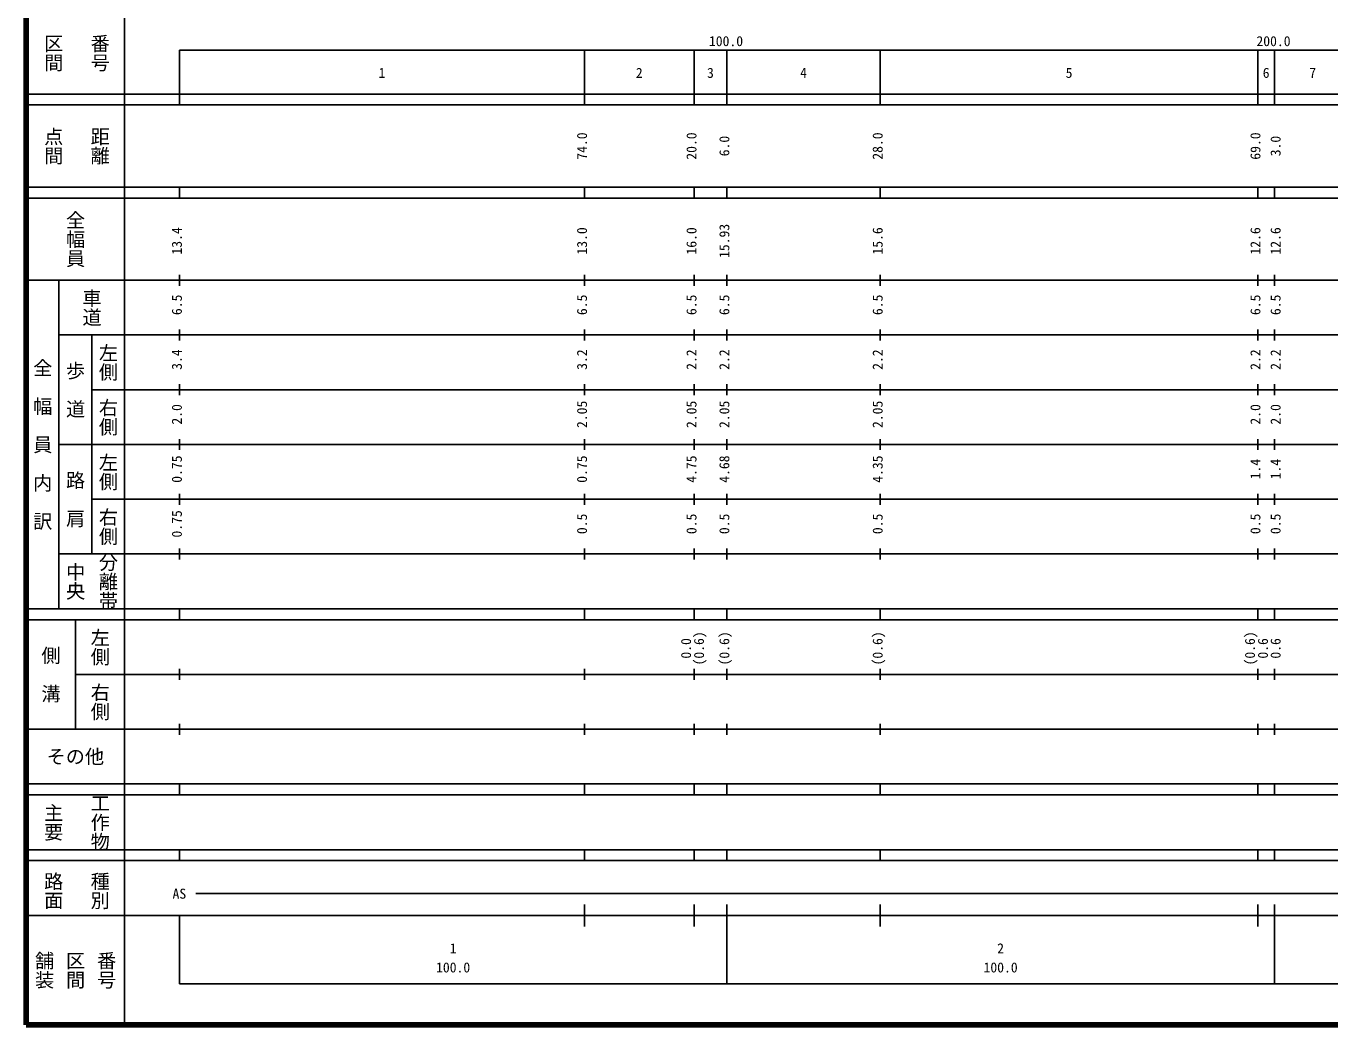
# Model space of a CAD drawing. Units: millimetres on the paper, enlarged 1000 times. Extents: x 40000 to 680000, y 20000 to 380000.
# Drawn here: x 40000 to 278150, y 20000 to 202409 of the extents above; entities that cross this region are included whole.
import ezdxf
from ezdxf.enums import TextEntityAlignment as Align

# ---------------------------------------------------------------- set-up
doc = ezdxf.new("R2010")
doc.units = ezdxf.units.MM
doc.header["$LTSCALE"] = 1000
doc.layers.add('M-TTL', color=2, linetype='Continuous', lineweight=140)
doc.layers.add('M-TTL-BAND', color=7, linetype='Continuous', lineweight=25)
doc.styles.add('@ＭＳ ゴシック', font='')
doc.styles.add('ＭＳ ゴシック', font='')
doc.styles.get('@ＭＳ ゴシック').set_extended_font_data('@MS Gothic')
doc.styles.get('ＭＳ ゴシック').set_extended_font_data('MS Gothic')

msp = doc.modelspace()

# ---------------------------------------------------------------- linework, layer by layer
at = {"layer": 'M-TTL'}
for p, q in [((40000, 380000), (40000, 20000)), ((40000, 20000), (680000, 20000))]:
    msp.add_line(p, q, dxfattribs=at)
at = {"layer": 'M-TTL-BAND'}
for p, q in [((58000, 370000), (58000, 20000)), ((68000, 198000), (579000, 198000)), ((68000, 198000), (68000, 188000)), ((142000, 188000), (142000, 198000)), ((162000, 188000), (162000, 198000)), ((168000, 188000), (168000, 198000)), ((196000, 188000), (196000, 198000)), ((265000, 188000), (265000, 198000)), ((268000, 188000), (268000, 198000)), ((40000, 190000), (579000, 190000)), ((40000, 188000), (579000, 188000)), ((40000, 173000), (579000, 173000)), ((68000, 171000), (68000, 173000)), ((142000, 171000), (142000, 173000)), ((162000, 171000), (162000, 173000)), ((168000, 171000), (168000, 173000)), ((196000, 171000), (196000, 173000)), ((265000, 171000), (265000, 173000)), ((268000, 171000), (268000, 173000)), ((40000, 171000), (579000, 171000)), ((40000, 156000), (579000, 156000)), ((46000, 96000), (46000, 156000)), ((68000, 155000), (68000, 157000)), ((142000, 155000), (142000, 157000)), ((162000, 155000), (162000, 157000)), ((168000, 155000), (168000, 157000)), ((196000, 155000), (196000, 157000)), ((265000, 155000), (265000, 157000)), ((268000, 155000), (268000, 157000)), ((46000, 146000), (579000, 146000)), ((52000, 146000), (52000, 106000)), ((68000, 145000), (68000, 147000)), ((142000, 145000), (142000, 147000)), ((162000, 145000), (162000, 147000)), ((168000, 145000), (168000, 147000)), ((196000, 145000), (196000, 147000)), ((265000, 145000), (265000, 147000)), ((268000, 145000), (268000, 147000)), ((52000, 136000), (579000, 136000)), ((68000, 135000), (68000, 137000)), ((142000, 135000), (142000, 137000)), ((162000, 135000), (162000, 137000)), ((168000, 135000), (168000, 137000)), ((196000, 135000), (196000, 137000)), ((265000, 135000), (265000, 137000)), ((268000, 135000), (268000, 137000)), ((68000, 125000), (68000, 127000)), ((142000, 125000), (142000, 127000)), ((162000, 125000), (162000, 127000)), ((168000, 125000), (168000, 127000)), ((196000, 125000), (196000, 127000)), ((265000, 125000), (265000, 127000)), ((268000, 125000), (268000, 127000)), ((46000, 126000), (579000, 126000)), ((68000, 115000), (68000, 117000)), ((142000, 115000), (142000, 117000)), ((162000, 115000), (162000, 117000)), ((168000, 115000), (168000, 117000)), ((196000, 115000), (196000, 117000)), ((265000, 115000), (265000, 117000)), ((268000, 115000), (268000, 117000)), ((52000, 116000), (579000, 116000)), ((46000, 106000), (579000, 106000)), ((68000, 105000), (68000, 107000)), ((142000, 105000), (142000, 107000)), ((162000, 105000), (162000, 107000)), ((168000, 105000), (168000, 107000)), ((196000, 105000), (196000, 107000)), ((265000, 105000), (265000, 107000)), ((268000, 105000), (268000, 107000)), ((40000, 96000), (579000, 96000)), ((68000, 94000), (68000, 96000)), ((142000, 94000), (142000, 96000)), ((162000, 94000), (162000, 96000)), ((168000, 94000), (168000, 96000)), ((196000, 94000), (196000, 96000)), ((265000, 94000), (265000, 96000)), ((268000, 94000), (268000, 96000)), ((40000, 94000), (579000, 94000)), ((49000, 94000), (49000, 74000)), ((49000, 84000), (579000, 84000)), ((68000, 83000), (68000, 85000)), ((142000, 83000), (142000, 85000)), ((162000, 83000), (162000, 85000)), ((168000, 83000), (168000, 85000)), ((196000, 83000), (196000, 85000)), ((265000, 83000), (265000, 85000)), ((268000, 83000), (268000, 85000)), ((40000, 74000), (579000, 74000)), ((68000, 73000), (68000, 75000)), ((142000, 73000), (142000, 75000)), ((162000, 73000), (162000, 75000)), ((168000, 73000), (168000, 75000)), ((196000, 73000), (196000, 75000)), ((265000, 73000), (265000, 75000)), ((268000, 73000), (268000, 75000)), ((40000, 64000), (579000, 64000)), ((40000, 62000), (579000, 62000)), ((68000, 62000), (68000, 64000)), ((142000, 62000), (142000, 64000)), ((162000, 62000), (162000, 64000)), ((168000, 62000), (168000, 64000)), ((196000, 62000), (196000, 64000)), ((265000, 62000), (265000, 64000)), ((268000, 62000), (268000, 64000)), ((40000, 52000), (579000, 52000)), ((68000, 50000), (68000, 52000)), ((142000, 50000), (142000, 52000)), ((162000, 50000), (162000, 52000)), ((168000, 50000), (168000, 52000)), ((196000, 50000), (196000, 52000)), ((265000, 50000), (265000, 52000)), ((268000, 50000), (268000, 52000)), ((40000, 50000), (579000, 50000)), ((71000, 44000), (565000, 44000)), ((142000, 38000), (142000, 42000)), ((162000, 38000), (162000, 42000)), ((168000, 27500), (168000, 42000)), ((196000, 38000), (196000, 42000)), ((265000, 38000), (265000, 42000)), ((268000, 27500), (268000, 42000)), ((40000, 40000), (579000, 40000)), ((68000, 40000), (68000, 27500)), ((68000, 27500), (579000, 27500))]:
    msp.add_line(p, q, dxfattribs=at)

# ---------------------------------------------------------------- texts
at = {"layer": 'M-TTL-BAND', "style": '@ＭＳ ゴシック'}
for s, p in [('区間', (45000, 197500)), ('番号', (53500, 197500)), ('点間', (45000, 180500)), ('距離', (53500, 180500)), ('全幅員', (49000, 163500)), ('車道', (52000, 151000)), ('左側', (55000, 141000)), ('全\u3000幅\u3000員\u3000内\u3000訳', (43000, 126000)), ('歩\u3000道', (49000, 136000)), ('右側', (55000, 131000)), ('左側', (55000, 121000)), ('路\u3000肩', (49000, 116000)), ('右側', (55000, 111000)), ('分離帯', (55000, 101000)), ('中央', (49000, 101000)), ('左側', (53500, 89000)), ('側\u3000溝', (44500, 84000)), ('右側', (53500, 79000)), ('主要', (45000, 57000)), ('工作物', (53500, 57000)), ('路面', (45000, 44500)), ('種別', (53500, 44500)), ('舗装', (43333, 30000)), ('区間', (49000, 30000)), ('番号', (54667, 30000))]:
    msp.add_text(s, height=2566, rotation=270, dxfattribs=at).set_placement(p, align=Align.MIDDLE_CENTER)
at = {"layer": 'M-TTL-BAND', "style": 'ＭＳ ゴシック'}
for s, p in [('100.0', (167844, 198195)), ('200.0', (267844, 198195)), ('1', (105000, 192405)), ('2', (152000, 192405)), ('3', (165000, 192405)), ('4', (182000, 192405)), ('5', (230500, 192405)), ('6', (266500, 192405)), ('7', (275000, 192405)), ('AS', (68000, 42500)), ('1', (118000, 32523)), ('2', (218000, 32523)), ('100.0', (118000, 29033)), ('100.0', (218000, 29033))]:
    msp.add_text(s, height=1833, dxfattribs=at).set_placement(p, align=Align.BOTTOM_CENTER)
for s, p in [('74.0', (143000, 180500)), ('20.0', (163000, 180500)), ('6.0', (169000, 180500)), ('28.0', (197000, 180500)), ('69.0', (266000, 180500)), ('3.0', (269684, 180500)), ('13.4', (69000, 163174)), ('13.0', (143000, 163174)), ('16.0', (163000, 163174)), ('15.93', (169000, 163174)), ('15.6', (197000, 163174)), ('12.6', (266000, 163174)), ('12.6', (269684, 163174)), ('6.5', (69000, 151500)), ('6.5', (143000, 151500)), ('6.5', (163000, 151500)), ('6.5', (169000, 151500)), ('6.5', (197000, 151500)), ('6.5', (266000, 151500)), ('6.5', (269684, 151500)), ('3.4', (69000, 141500)), ('3.2', (143000, 141500)), ('2.2', (163000, 141500)), ('2.2', (169000, 141500)), ('2.2', (197000, 141500)), ('2.2', (266000, 141500)), ('2.2', (269684, 141500)), ('2.05', (143000, 131500)), ('2.05', (163000, 131500)), ('2.05', (169000, 131500)), ('2.05', (197000, 131500)), ('2.0', (69000, 131500)), ('2.0', (266000, 131500)), ('2.0', (269684, 131500)), ('0.75', (69000, 121500)), ('0.75', (143000, 121500)), ('4.75', (163000, 121500)), ('4.68', (169000, 121500)), ('4.35', (197000, 121500)), ('1.4', (266000, 121500)), ('1.4', (269684, 121500)), ('0.75', (69000, 111500)), ('0.5', (143000, 111500)), ('0.5', (163000, 111500)), ('0.5', (169000, 111500)), ('0.5', (197000, 111500)), ('0.5', (266000, 111500)), ('0.5', (269684, 111500)), ('0.0', (162000, 88764)), ('(0.6)', (164370, 88764)), ('(0.6)', (169000, 88764)), ('(0.6)', (197000, 88764)), ('(0.6)', (265000, 88764)), ('0.6', (267370, 88764)), ('0.6', (269684, 88764))]:
    msp.add_text(s, height=1833, rotation=90, dxfattribs=at).set_placement(p, align=Align.BOTTOM_CENTER)
msp.add_text('その他', height=2566, dxfattribs=at).set_placement((49000, 69000), align=Align.MIDDLE_CENTER)

doc.saveas('drawing.dxf')
